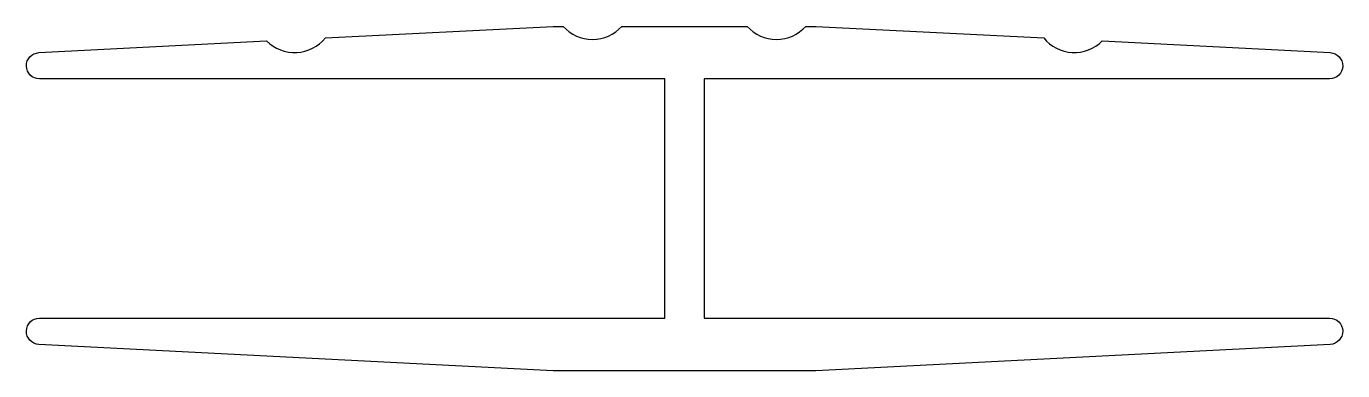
# Model space of a CAD drawing. Extents: x 278 to 378, y 173 to 199.
import ezdxf

# ---------------------------------------------------------------- set-up
doc = ezdxf.new("R2010")
doc.units = 0
doc.header["$LTSCALE"] = 15
doc.layers.get('0').update_dxf_attribs({"linetype": 'CONTINUOUS'})

msp = doc.modelspace()

# ---------------------------------------------------------------- linework, layer by layer
at = {"color": 0, "linetype": 'BYBLOCK', "ltscale": 0.05}
msp.add_lwpolyline([(317.93, 199.21), (318.69, 199.21, 0.447214), (323.16, 199.21), (332.69, 199.21, 0.447214), (337.16, 199.21), (337.93, 199.21), (355.27, 198.33, 0.447214), (359.73, 198.1), (377.07, 197.21, -0.97923), (377.03, 195.21), (329.43, 195.21), (329.43, 177.01), (377.03, 177.01, -0.97923), (377.07, 175.01), (337.93, 173.01), (317.93, 173.01), (278.79, 175.01, -0.97923), (278.83, 177.01), (326.43, 177.01), (326.43, 195.21), (278.83, 195.21, -0.97923), (278.79, 197.21), (296.12, 198.1, 0.447214), (300.59, 198.33)], format="xyb", close=True, dxfattribs=at)

doc.saveas('drawing.dxf')
